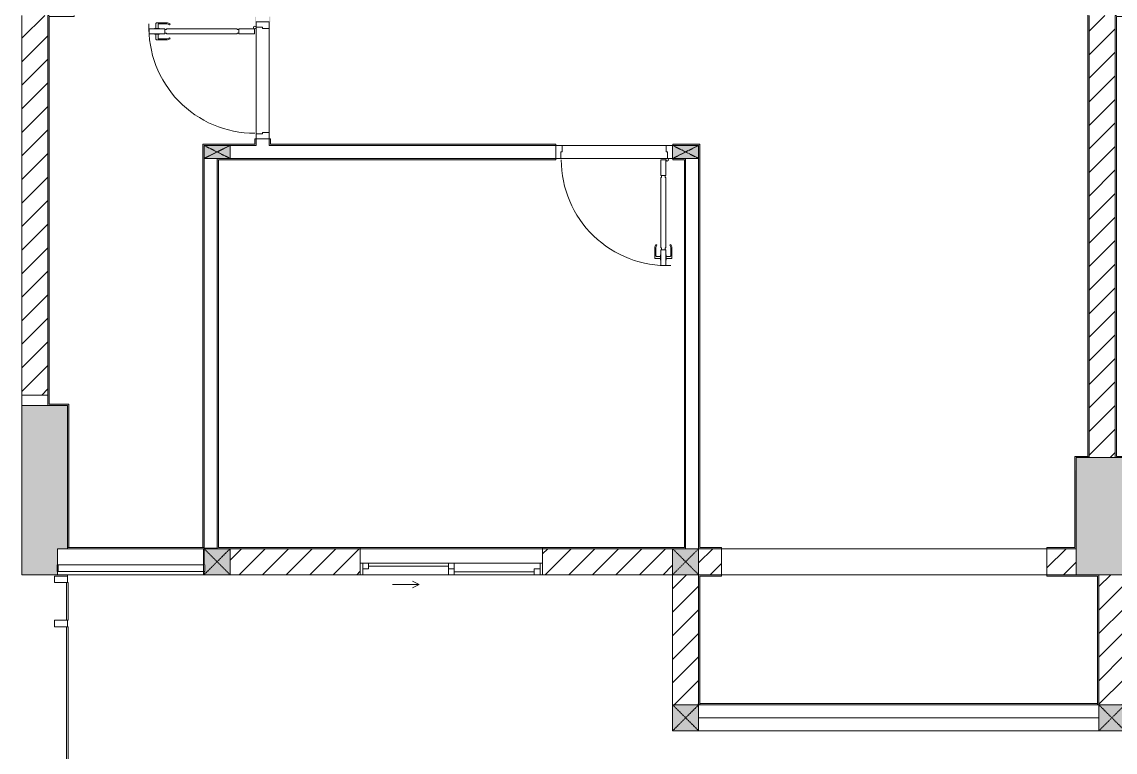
# Model space of a CAD drawing. Header units: millimetres. Extents: x 31499 to 223976, y 3719 to 80291.
# Drawn here: x 141074 to 149474, y 23173 to 28787 of the extents above; entities that cross this region are included whole.
import ezdxf

# ---------------------------------------------------------------- set-up
doc = ezdxf.new("R2010")
doc.units = ezdxf.units.MM
doc.linetypes.add('IMPORT-Dash _2_', pattern=[6, 3, -3])
for name, color, linetype, lineweight in [('A-DETL-GENF-7', 170, 'Continuous', 9), ('A-DOOR-2', 170, 'Continuous', 9), ('A-FLOR-1', 170, 'Continuous', 9), ('A-FLOR-HRAL-6', 170, 'Continuous', 9), ('A-GLAZ-5', 170, 'Continuous', 9), ('A-GLAZ-CURT-3', 170, 'Continuous', 9), ('A-GLAZ-CWMG-1', 170, 'Continuous', 9), ('A-WALL-1', 170, 'Continuous', 9), ('A-WALL-PATT-3', 170, 'Continuous', 9), ('A_1404_dwg-1', 170, 'Continuous', 9), ('I-WALL', 170, 'Continuous', 9), ('I-WALL-1', 170, 'Continuous', 9), ('S-COLS-1', 170, 'Continuous', 9), ('S-COLS-12', 170, 'IMPORT-Dash _2_', 9), ('S-COLS-2', 170, 'Continuous', 9), ('S-COLS-4', 170, 'Continuous', 9), ('S-COLS-HDLN-1', 170, 'IMPORT-Dash _2_', 9)]:
    doc.layers.add(name, color=color, linetype=linetype, lineweight=lineweight)
pattern_1 = [(45, (0, 0), (-90.50967, 90.50967), [])]

# ---------------------------------------------------------------- blocks, each defined once
blk = doc.blocks.new('A_1404_dwg_NCV_TKTC_KET CAU_rvt-1-TKTC_MB HOÀN THIỆN SÀN TẦNG 3-4-4819833-KeyPlan-CH2A_Tầng 3 - Tầng 8')
at = {"layer": 'S-COLS-1'}
for points in [[(44727.6, 24536.9), (44722.6, 24561.9), (44727.6, 24736.9), (44802.6, 24736.9), (44802.6, 25836.9), (44452.6, 25836.9), (44452.6, 24536.9), (44722.6, 24536.9)], [(52927.6, 24536.9), (52922.6, 24561.9), (52927.6, 24736.9), (52952.6, 24736.9), (52952.6, 25436.9), (52552.6, 25436.9), (52552.6, 24536.9), (52922.6, 24536.9)]]:
    blk.add_hatch(color=256, dxfattribs=at).paths.add_polyline_path(points)
at = {"layer": 'A-FLOR-1'}
for p, q in [((45853.6, 24741.9), (45853.6, 24736.9)), ((49652.6, 23336.9), (52727.6, 23336.9))]:
    blk.add_line(p, q, dxfattribs=at)
at = {"layer": 'A-FLOR-1', "flags": 128}
blk.add_lwpolyline([(44802.6, 24535.3), (45853.6, 24535.3), (49452.6, 24535.3)], dxfattribs=at)
at = {"layer": 'S-COLS-2'}
for p, q in [((52852.6, 25436.9), (52652.6, 25436.9)), ((52552.6, 24736.9), (52552.6, 24536.9)), ((52727.6, 24536.9), (52927.6, 24536.9))]:
    blk.add_line(p, q, dxfattribs=at)
at = {"layer": 'S-COLS-2', "flags": 128}
blk.add_lwpolyline([(44652.6, 25836.9), (44452.6, 25836.9), (44452.6, 24536.9), (44727.6, 24536.9)], dxfattribs=at)
blk = doc.blocks.new('A_1404_dwg_DOOR_CW_01 CANH MO-PANEL KINH - DIW_01-900x2200-CỬA GỖ VÂN LAMINATE-V58-TKTC_MB HOÀN THIỆN SÀN TẦNG 3-4-4819849-KeyPlan-CH2A_Tầng 3 - Tầng 8')
at = {"layer": 'A-DETL-GENF-7'}
for p, q in [((109882.1, 56930.3), (109882.1, 56969.3)), ((109965.6, 56973.3), (109886.1, 56973.3)), ((109899.1, 56930.3), (109899.1, 56961.3)), ((109903.1, 56965.3), (109965.6, 56965.3)), ((109991.4, 56965.2), (109986.8, 56958.6)), ((109882.1, 56886.3), (109882.1, 56847.3)), ((109899.1, 56886.3), (109899.1, 56855.3)), ((109965.6, 56843.3), (109886.1, 56843.3)), ((109903.1, 56851.3), (109965.6, 56851.3)), ((109991.4, 56851.4), (109986.8, 56858))]:
    blk.add_line(p, q, dxfattribs=at)
at = {"layer": 'A-DETL-GENF-7', "flags": 128}
for points in [[(109830.6, 56888.3), (109830.6, 56928.3), (109950.6, 56928.3), (109950.6, 56888.3)], [(109910.3, 56930.3), (109910.3, 56928.3), (109870.8, 56928.3), (109870.8, 56930.3)], [(109910.3, 56886.3), (109910.3, 56888.3), (109870.8, 56888.3), (109870.8, 56886.3)], [(110506.6, 56922.3), (110506.6, 56928.3), (109964.6, 56928.3), (109964.6, 56922.3), (109950.6, 56922.3), (109950.6, 56894.3), (109964.6, 56894.3), (109964.6, 56888.3), (110506.6, 56888.3), (110506.6, 56894.3), (110520.6, 56894.3), (110520.6, 56922.3)], [(110520.6, 56928.3), (110520.6, 56888.3), (110640.6, 56888.3), (110640.6, 56928.3)]]:
    blk.add_lwpolyline(points, close=True, dxfattribs=at)
at = {"layer": 'A-DETL-GENF-7'}
blk.add_circle((110642.6, 56878.3), 10, dxfattribs=at)
for centre, radius, start, end in [((110642.6, 56878.3), 814, 90, 182), ((109886.1, 56969.3), 4, 90, 180), ((109903.1, 56961.3), 4, 90, 180), ((109965.6, 56928.3), 45, 55, 90), ((109965.6, 56928.3), 37, 55, 90), ((109886.1, 56847.3), 4, 180, 270), ((109903.1, 56855.3), 4, 180, 270), ((109965.6, 56888.3), 37, 270, 305), ((109965.6, 56888.3), 45, 270, 305)]:
    blk.add_arc(centre, radius, start, end, dxfattribs=at)
at = {"layer": 'A-DOOR-2'}
blk.add_line((110652.6, 56878.3), (110652.6, 56903.3), dxfattribs=at)
at = {"layer": 'A-DOOR-2', "flags": 128}
blk.add_lwpolyline([(110752.6, 57685.3), (110752.6, 57735.3), (110652.6, 57735.3), (110652.6, 57695.3), (110702.6, 57695.3), (110702.6, 57685.3)], close=True, dxfattribs=at)
blk.add_lwpolyline([(110752.6, 56836.9), (110752.6, 56885.3), (110702.6, 56885.3), (110702.6, 56875.3), (110652.6, 56875.3), (110652.6, 56836.9)], dxfattribs=at)
blk = doc.blocks.new('A_1404_dwg_Railing - 50 x 10mm-901205-TKTC_MB HOÀN THIỆN SÀN TẦNG 3-4-4819861-KeyPlan-CH2A_Tầng 3 - Tầng 8')
at = {"layer": 'A-FLOR-HRAL-6', "flags": 128}
blk.add_lwpolyline([(107527.5, 61566.9), (107477.5, 61566.9), (107477.5, 61556.9), (107527.5, 61556.9)], close=True, dxfattribs=at)
blk = doc.blocks.new('A_1404_dwg_Railing - 50 x 10mm-901205-TKTC_MB HOÀN THIỆN SÀN TẦNG 3-4-V109-KeyPlan-CH2A_Tầng 3 - Tầng 8')
at = {"layer": 'A-FLOR-HRAL-6'}
blk.add_line((62257.6, 24561.9), (62257.6, 24611.9), dxfattribs=at)
at = {"layer": 'A-FLOR-HRAL-6', "flags": 128}
blk.add_lwpolyline([(62247.6, 24611.9), (62247.6, 24561.9), (62257.6, 24561.9)], dxfattribs=at)
blk = doc.blocks.new('A_1404_dwg_Railing - Railing-1000870-TKTC_MB HOÀN THIỆN SÀN TẦNG 3-4-4819937-KeyPlan-CH2A_Tầng 3 - Tầng 8')
at = {"layer": 'A-FLOR-HRAL-6'}
for p, q in [((45847.6, 24611.9), (44732.6, 24611.9)), ((44732.6, 24561.9), (45847.6, 24561.9))]:
    blk.add_line(p, q, dxfattribs=at)
at = {"rotation": 90.00000000000641}
blk.add_blockref('A_1404_dwg_Railing - 50 x 10mm-901205-TKTC_MB HOÀN THIỆN SÀN TẦNG 3-4-4819861-KeyPlan-CH2A_Tầng 3 - Tầng 8', (106289.5, -82915.6), dxfattribs=at)
blk.add_blockref('A_1404_dwg_Railing - 50 x 10mm-901205-TKTC_MB HOÀN THIỆN SÀN TẦNG 3-4-V109-KeyPlan-CH2A_Tầng 3 - Tầng 8', (-16400, 0))
blk = doc.blocks.new('A_1404_dwg_G1_SOF - BO TRU - 100x200-745959-TKTC_MB HOÀN THIỆN SÀN TẦNG 3-4-4819847-KeyPlan-CH2A_Tầng 3 - Tầng 8')
at = {"layer": 'S-COLS-1'}
blk.add_hatch(color=256, dxfattribs=at).paths.add_polyline_path([(111052.6, 40036.9), (111052.6, 40236.9), (110952.6, 40236.9), (110952.6, 40036.9)])
at = {"layer": 'S-COLS-1', "flags": 128}
blk.add_lwpolyline([(110952.6, 40036.9), (111052.6, 40036.9), (111052.6, 40236.9), (110952.6, 40236.9)], close=True, dxfattribs=at)
at = {"layer": 'S-COLS-HDLN-1'}
for p, q in [((110952.6, 40036.9), (111052.6, 40236.9)), ((111052.6, 40036.9), (110952.6, 40236.9))]:
    blk.add_line(p, q, dxfattribs=at)
blk = doc.blocks.new('A_1404_dwg_DOOR_CW_01 CANH MO-PANEL KINH - DIG_01-900x2200-CỬA NHÔM KÍNH-901215-TKTC_MB HOÀN THIỆN SÀN TẦNG 3-4-4819898-KeyPlan-CH2A_Tầng 3 - Tầng 8')
at = {"layer": 'A-DETL-GENF-7'}
for p, q in [((37864.6, 68823.9), (37864.6, 68903.4)), ((37907.6, 68907.4), (37868.6, 68907.4)), ((37872.6, 68886.4), (37872.6, 68823.9)), ((37907.6, 68890.4), (37876.6, 68890.4)), ((37951.6, 68907.4), (37990.6, 68907.4)), ((37951.6, 68890.4), (37982.6, 68890.4)), ((37986.6, 68886.4), (37986.6, 68823.9)), ((37994.6, 68823.9), (37994.6, 68903.4)), ((37872.7, 68798.1), (37879.3, 68802.7)), ((37986.4, 68798.1), (37979.9, 68802.7))]:
    blk.add_line(p, q, dxfattribs=at)
at = {"layer": 'A-DETL-GENF-7', "flags": 128}
for points in [[(37907.6, 68879.2), (37909.6, 68879.2), (37909.6, 68918.7), (37907.6, 68918.7)], [(37949.6, 68958.9), (37909.6, 68958.9), (37909.6, 68838.9), (37949.6, 68838.9)], [(37951.6, 68879.2), (37949.6, 68879.2), (37949.6, 68918.7), (37951.6, 68918.7)], [(37915.6, 68282.9), (37909.6, 68282.9), (37909.6, 68824.9), (37915.6, 68824.9), (37915.6, 68838.9), (37943.6, 68838.9), (37943.6, 68824.9), (37949.6, 68824.9), (37949.6, 68282.9), (37943.6, 68282.9), (37943.6, 68268.9), (37915.6, 68268.9)], [(37909.6, 68268.9), (37949.6, 68268.9), (37949.6, 68148.9), (37909.6, 68148.9)]]:
    blk.add_lwpolyline(points, close=True, dxfattribs=at)
at = {"layer": 'A-DETL-GENF-7'}
blk.add_circle((37959.6, 68146.9), 10, dxfattribs=at)
for centre, radius, start, end in [((37959.6, 68146.9), 814, 88, 180), ((37868.6, 68903.4), 4, 90, 180), ((37876.6, 68886.4), 4, 90, 180), ((37982.6, 68886.4), 4, 0, 90), ((37990.6, 68903.4), 4, 0, 90), ((37909.6, 68823.9), 45, 180, 215), ((37909.6, 68823.9), 37, 180, 215), ((37949.6, 68823.9), 37, 325, 0), ((37949.6, 68823.9), 45, 325, 0)]:
    blk.add_arc(centre, radius, start, end, dxfattribs=at)
at = {"layer": 'A-DOOR-2'}
blk.add_line((37959.6, 68136.9), (37934.6, 68136.9), dxfattribs=at)
at = {"layer": 'A-DOOR-2', "flags": 128}
for points in [[(37102.6, 68036.9), (37102.6, 68136.9), (37142.6, 68136.9), (37142.6, 68086.9), (37152.6, 68086.9), (37152.6, 68036.9)], [(37952.6, 68036.9), (37952.6, 68086.9), (37962.6, 68086.9), (37962.6, 68136.9), (38002.6, 68136.9), (38002.6, 68036.9)]]:
    blk.add_lwpolyline(points, close=True, dxfattribs=at)
blk = doc.blocks.new('A_1404_dwg_NCV_TKTC_TANG 3 - 4_rvt-1-TKTC_MB HOÀN THIỆN SÀN TẦNG 3-4-4819943-KeyPlan-CH2A_Tầng 3 - Tầng 8')
at = {"layer": 'A-WALL-PATT-3'}
for points in [[(52642.6, 25446.9), (52652.6, 25446.9), (52652.6, 32236.9), (52642.6, 32236.9), (52642.6, 28836.9)], [(44652.6, 25836.9), (44662.6, 25836.9), (44662.6, 28836.9), (44652.6, 28836.9), (44652.6, 25846.9)], [(45842.6, 24746.9), (45852.6, 24746.9), (45852.6, 27846.9), (45842.6, 27846.9), (45842.6, 25214.6)], [(46052.6, 27836.9), (46242.6, 27836.9), (46242.6, 27846.9), (45852.6, 27846.9), (45852.6, 27836.9)], [(49652.6, 24736.9), (49662.6, 24736.9), (49662.6, 27836.9), (49652.6, 27836.9), (49652.6, 24746.9)], [(45952.6, 24736.9), (45962.6, 24736.9), (45962.6, 27736.9), (45952.6, 27736.9), (45952.6, 24746.9)], [(49542.6, 24746.9), (49552.6, 24746.9), (49552.6, 27736.9), (49542.6, 27736.9), (49542.6, 25214.6)], [(44802.6, 25836.9), (44812.6, 25836.9), (44812.6, 25846.9), (44662.6, 25846.9), (44662.6, 25836.9), (44727.6, 25836.9)], [(44812.6, 24746.9), (44812.6, 25836.9), (44802.6, 25836.9), (44802.6, 24746.9)], [(52552.6, 24746.9), (52547.2, 25446.9), (52542.6, 25446.9), (52542.6, 24746.9)], [(52642.6, 25436.9), (52652.6, 25436.9), (52652.6, 25446.9), (52552.6, 25446.9), (52552.6, 25436.9)], [(49652.6, 23536.9), (49662.6, 23536.9), (49662.6, 24536.9), (49652.6, 24536.9), (49652.6, 24526.9)], [(52727.6, 23536.9), (52727.6, 24526.9), (52717.6, 24526.9), (52717.6, 23536.9)]]:
    blk.add_hatch(color=256, dxfattribs=at).paths.add_polyline_path(points)
h = blk.add_hatch(color=256, dxfattribs=at)
h.paths.add_polyline_path([(46242.6, 27836.9), (46252.6, 27836.9), (46252.6, 27886.9), (46242.6, 27886.9), (46242.6, 27846.9)])
h.paths.add_polyline_path([(46252.6, 28786.9), (46252.6, 28826.9), (46242.6, 28823.3), (46242.6, 28786.9)])
h = blk.add_hatch(color=256, dxfattribs=at)
h.paths.add_polyline_path([(46352.6, 27846.9), (46362.6, 27846.9), (46362.6, 27886.9), (46352.6, 27886.9)])
h.paths.add_polyline_path([(46352.6, 28786.9), (46362.6, 28786.9), (46362.6, 28826.9), (46352.6, 28826.9)])
h = blk.add_hatch(color=256, dxfattribs=at)
h.paths.add_polyline_path([(49662.6, 27836.9), (49662.6, 27846.9), (49454.2, 27846.9), (49454.2, 27836.9), (49652.6, 27836.9)])
h.paths.add_polyline_path([(46352.6, 27836.9), (48554.2, 27836.9), (48554.2, 27846.9), (46352.6, 27846.9)])
h = blk.add_hatch(color=256, dxfattribs=at)
h.paths.add_polyline_path([(48554.2, 27726.9), (48554.2, 27736.9), (45962.6, 27736.9), (45962.6, 27726.9), (47854.2, 27726.9)])
h.paths.add_polyline_path([(49454.2, 27726.9), (49542.6, 27726.9), (49542.6, 27736.9), (49454.2, 27736.9)])
h = blk.add_hatch(color=256, dxfattribs=at)
h.paths.add_polyline_path([(49452.6, 24736.9), (49552.6, 24736.9), (49552.6, 24746.9), (48452.6, 24746.9), (48452.6, 24736.9)])
h.paths.add_polyline_path([(47052.6, 24736.9), (47052.6, 24746.9), (45962.6, 24746.9), (45962.6, 24736.9), (46052.6, 24736.9)])
h = blk.add_hatch(color=256, dxfattribs=at)
h.paths.add_polyline_path([(52552.6, 24736.9), (52552.6, 24746.9), (52327.6, 24746.9), (52327.6, 24736.9), (52542.6, 24736.9)])
h.paths.add_polyline_path([(49827.6, 24736.9), (49827.6, 24746.9), (49662.6, 24746.9), (49662.6, 24736.9)])
h = blk.add_hatch(color=256, dxfattribs=at)
h.paths.add_polyline_path([(52717.6, 24526.9), (52727.6, 24526.9), (52727.6, 24536.9), (52327.6, 24536.9), (52327.6, 24526.9), (52552.6, 24526.9)])
h.paths.add_polyline_path([(49827.6, 24526.9), (49827.6, 24536.9), (49662.6, 24536.9), (49662.6, 24526.9)])
at = {"layer": 'A-FLOR-1'}
for p, q in [((46252.6, 28746.9), (46252.6, 27926.9)), ((49827.6, 24736.9), (52327.6, 24736.9))]:
    blk.add_line(p, q, dxfattribs=at)
at = {"layer": 'A-FLOR-1', "flags": 128}
for points in [[(46352.6, 28736.9), (46352.6, 27936.9)], [(48604.2, 27836.9), (49404.2, 27836.9)], [(49414.2, 27736.9), (48594.2, 27736.9)], [(49827.6, 24536.9), (52327.6, 24536.9), (52327.6, 24736.9), (49827.6, 24736.9)]]:
    blk.add_lwpolyline(points, close=True, dxfattribs=at)
at = {"layer": 'A-WALL-1'}
for p, q in [((46252.6, 27926.9), (46252.6, 28746.9)), ((46352.6, 28736.9), (46352.6, 27936.9)), ((46252.6, 27836.9), (46052.6, 27836.9)), ((46352.6, 27886.9), (46252.6, 27886.9)), ((46252.6, 27886.9), (46252.6, 27836.9)), ((46352.6, 27846.9), (46352.6, 27886.9)), ((46352.6, 27836.9), (46352.6, 27846.9)), ((48554.2, 27836.9), (46352.6, 27836.9)), ((48554.2, 27736.9), (48554.2, 27836.9)), ((48604.2, 27836.9), (49404.2, 27836.9)), ((46052.6, 27736.9), (48554.2, 27736.9)), ((49414.2, 27736.9), (48594.2, 27736.9)), ((49552.6, 27736.9), (49552.6, 24736.9)), ((49652.6, 24736.9), (49652.6, 27736.9)), ((49552.6, 24736.9), (49652.6, 24736.9))]:
    blk.add_line(p, q, dxfattribs=at)
at = {"layer": 'A-WALL-1', "flags": 128}
for points in [[(45852.6, 27736.9), (45852.6, 24741.9), (45952.6, 24741.9), (45952.6, 27736.9)], [(44727.6, 24611.9), (44727.6, 24736.9), (45847.6, 24736.9), (45847.6, 24611.9)], [(45847.6, 24561.9), (45847.6, 24536.9), (44727.6, 24536.9), (44727.6, 24561.9)]]:
    blk.add_lwpolyline(points, dxfattribs=at)
at = {"layer": 'I-WALL'}
for p, q in [((46252.6, 27836.9), (46252.6, 27886.9)), ((46352.6, 27886.9), (46352.6, 27846.9)), ((46352.6, 27836.9), (48554.2, 27836.9)), ((48554.2, 27736.9), (46052.6, 27736.9)), ((44802.6, 24746.9), (44802.6, 24736.9)), ((44812.6, 24746.9), (45842.6, 24746.9)), ((47052.6, 24746.9), (48452.6, 24746.9)), ((48452.6, 24736.9), (47052.6, 24736.9)), ((49662.6, 23546.9), (52717.6, 23546.9)), ((52717.6, 23536.9), (49662.6, 23536.9))]:
    blk.add_line(p, q, dxfattribs=at)
at = {"layer": 'I-WALL', "flags": 128}
blk.add_lwpolyline([(45852.6, 24741.9), (45852.6, 24736.9), (45847.6, 24736.9)], dxfattribs=at)
at = {"layer": 'I-WALL-1'}
for p, q in [((46352.6, 27846.9), (46352.6, 27836.9)), ((45952.6, 27736.9), (45952.6, 24736.9)), ((49452.6, 24736.9), (49552.6, 24736.9))]:
    blk.add_line(p, q, dxfattribs=at)
at = {"layer": 'I-WALL-1', "flags": 128}
for points in [[(52567.6, 32236.9), (52567.6, 32226.9), (52642.6, 32226.9), (52642.6, 25446.9), (52552.6, 25446.9), (52542.6, 25446.9), (52542.6, 24746.9), (52327.6, 24746.9), (52327.6, 24736.9), (52552.6, 24736.9), (52552.6, 24746.9), (52552.6, 25436.9), (52652.6, 25436.9), (52652.6, 25446.9), (52652.6, 28836.9)], [(44662.6, 28836.9), (44652.6, 28836.9), (44652.6, 25836.9), (44662.6, 25836.9), (44802.6, 25836.9), (44802.6, 24746.9), (44812.6, 24746.9), (44812.6, 25836.9), (44812.6, 25846.9), (44662.6, 25846.9), (44662.6, 28826.9), (44854.6, 28826.9), (44854.6, 28836.9)], [(52862.6, 28836.9), (52852.6, 28836.9), (52852.6, 25436.9), (52862.6, 25436.9), (52952.6, 25436.9), (52952.6, 24746.9), (52962.6, 24746.9), (52962.6, 25436.9), (52962.6, 25446.9), (52862.6, 25446.9), (52862.6, 28826.9), (53054.6, 28826.9), (53054.6, 28836.9)], [(46252.6, 27886.9), (46242.6, 27886.9), (46242.6, 27846.9), (45852.6, 27846.9), (45842.6, 27846.9), (45842.6, 24746.9), (45852.6, 24746.9), (45852.6, 27736.9)], [(46052.6, 27836.9), (46242.6, 27836.9), (46252.6, 27836.9)], [(48554.2, 27836.9), (48554.2, 27846.9), (46362.6, 27846.9), (46362.6, 27886.9), (46352.6, 27886.9)], [(49652.6, 27736.9), (49652.6, 24736.9), (49662.6, 24736.9), (49827.6, 24736.9), (49827.6, 24746.9), (49662.6, 24746.9), (49662.6, 27836.9), (49662.6, 27846.9), (49454.2, 27846.9), (49454.2, 27836.9)], [(46052.6, 24736.9), (47052.6, 24736.9), (47052.6, 24746.9), (45962.6, 24746.9), (45962.6, 27726.9), (48554.2, 27726.9), (48554.2, 27736.9)], [(49454.2, 27736.9), (49454.2, 27726.9), (49542.6, 27726.9), (49542.6, 24746.9), (48452.6, 24746.9), (48452.6, 24736.9), (49452.6, 24736.9)], [(49552.6, 24736.9), (49552.6, 24746.9), (49552.6, 27736.9)], [(45952.6, 24736.9), (45962.6, 24736.9), (46052.6, 24736.9)]]:
    blk.add_lwpolyline(points, dxfattribs=at)
for points in [[(49662.6, 24536.9), (49652.6, 24536.9), (49652.6, 23536.9), (49662.6, 23536.9), (49662.6, 24526.9), (49827.6, 24526.9), (49827.6, 24536.9)], [(52727.6, 23536.9), (52727.6, 24526.9), (52727.6, 24536.9), (52327.6, 24536.9), (52327.6, 24526.9), (52717.6, 24526.9), (52717.6, 23536.9)]]:
    blk.add_lwpolyline(points, close=True, dxfattribs=at)
for name, p, rotation in [('A_1404_dwg_DOOR_CW_01 CANH MO-PANEL KINH - DIG_01-900x2200-CỬA NHÔM KÍNH-901215-TKTC_MB HOÀN THIỆN SÀN TẦNG 3-4-4819898-KeyPlan-CH2A_Tầng 3 - Tầng 8', (114389.5, -9215.6), 90), ('A_1404_dwg_G1_SOF - BO TRU - 100x200-745959-TKTC_MB HOÀN THIỆN SÀN TẦNG 3-4-4819847-KeyPlan-CH2A_Tầng 3 - Tầng 8', (5815.6, 138789.5), 270), ('A_1404_dwg_DOOR_CW_01 CANH MO-PANEL KINH - DIW_01-900x2200-CỬA GỖ VÂN LAMINATE-V58-TKTC_MB HOÀN THIỆN SÀN TẦNG 3-4-4819849-KeyPlan-CH2A_Tầng 3 - Tầng 8', (106289.5, -82915.6), 90), ('A_1404_dwg_G1_SOF - BO TRU - 100x200-745959-TKTC_MB HOÀN THIỆN SÀN TẦNG 3-4-4819847-KeyPlan-CH2A_Tầng 3 - Tầng 8', (9415.6, 138789.5), 270)]:
    blk.add_blockref(name, p, dxfattribs=dict(rotation=rotation))
blk.add_blockref('A_1404_dwg_Railing - Railing-1000870-TKTC_MB HOÀN THIỆN SÀN TẦNG 3-4-4819937-KeyPlan-CH2A_Tầng 3 - Tầng 8', (0, 0))
blk = doc.blocks.new('A_1404_dwg_1_FAMILY RVT - W01-WxH 1400x1400xmm-389822-TKTC_MB HOÀN THIỆN SÀN TẦNG 3-4-V116-KeyPlan-CH2A_Tầng 3 - Tầng 8')
at = {"layer": 'A-GLAZ-5'}
for p, q in [((53452.6, 67435.3), (53252.6, 67435.3)), ((53452.6, 67416.3), (53363.7, 67416.3)), ((53430.3, 67371.8), (53430.3, 66757.5)), ((53385.9, 66713.1), (53385.9, 66098.8)), ((53408.1, 66713.1), (53408.1, 66757.5)), ((53452.6, 66757.5), (53452.6, 66713.1)), ((53528.8, 66486.9), (53528.8, 66283.7)), ((53452.6, 66054.4), (53363.7, 66054.4))]:
    blk.add_line(p, q, dxfattribs=at)
at = {"layer": 'A-GLAZ-5', "flags": 128}
for points in [[(53252.6, 66035.3), (53452.6, 66035.3), (53452.6, 67435.3), (53452.6, 67371.8)], [(53363.7, 67435.3), (53363.7, 67416.3), (53363.7, 66757.5), (53363.7, 66713.1), (53363.7, 66098.8), (53363.7, 66035.3)], [(53363.7, 66757.5), (53452.6, 66757.5), (53452.6, 67371.8), (53408.1, 67371.8), (53408.1, 67416.3)], [(53363.7, 66713.1), (53452.6, 66713.1), (53452.6, 66054.4), (53452.6, 66035.3)], [(53554.2, 66436.1), (53528.8, 66486.9), (53503.4, 66436.1)], [(53408.1, 66054.4), (53408.1, 66098.8), (53363.7, 66098.8)]]:
    blk.add_lwpolyline(points, dxfattribs=at)
blk = doc.blocks.new('A_1404_dwg_System Panel - Glazed-1286806-TKTC_MB HOÀN THIỆN SÀN TẦNG 3-4-4819969-KeyPlan-CH2A_Tầng 3 - Tầng 8')
at = {"layer": 'A-GLAZ-CURT-3', "flags": 128}
blk.add_lwpolyline([(44808.6, 21786.9), (44808.6, 22936.9), (44796.6, 22936.9), (44796.6, 21786.9)], close=True, dxfattribs=at)
blk = doc.blocks.new('A_1404_dwg_System Panel - Glazed-4730598-TKTC_MB HOÀN THIỆN SÀN TẦNG 3-4-4819970-KeyPlan-CH2A_Tầng 3 - Tầng 8')
at = {"layer": 'A-GLAZ-CURT-3', "flags": 128}
blk.add_lwpolyline([(44808.6, 24186.9), (44808.6, 24476.9), (44796.6, 24476.9), (44796.6, 24186.9)], close=True, dxfattribs=at)
blk = doc.blocks.new('A_1404_dwg_Rectangular Mullion - 50 x 100mm-1286808-TKTC_MB HOÀN THIỆN SÀN TẦNG 3-4-4819971-KeyPlan-CH2A_Tầng 3 - Tầng 8')
at = {"layer": 'A-GLAZ-CWMG-1', "flags": 128}
blk.add_lwpolyline([(44802.6, 24476.9), (44802.6, 24526.9), (44702.6, 24526.9), (44702.6, 24476.9)], close=True, dxfattribs=at)
blk = doc.blocks.new('A_1404_dwg_Rectangular Mullion - 50 x 100mm-1286804-TKTC_MB HOÀN THIỆN SÀN TẦNG 3-4-4819972-KeyPlan-CH2A_Tầng 3 - Tầng 8')
at = {"layer": 'A-GLAZ-CWMG-1', "flags": 128}
blk.add_lwpolyline([(44802.6, 21736.9), (44802.6, 21786.9), (44702.6, 21786.9), (44702.6, 21736.9)], close=True, dxfattribs=at)
blk = doc.blocks.new('A_1404_dwg_G1_SOF - BO TRU - 200x200-V15-TKTC_MB HOÀN THIỆN SÀN TẦNG 3-4-4819994-KeyPlan-CH2A_Tầng 3 - Tầng 8')
at = {"layer": 'S-COLS-12'}
blk.add_hatch(color=256, dxfattribs=at).paths.add_polyline_path([(45962.6, 24536.9), (46052.6, 24536.9), (46052.6, 24736.9), (45852.6, 24736.9), (45857.6, 24536.9), (45952.6, 24536.9)])
at = {"layer": 'S-COLS-4', "flags": 128}
for points in [[(45952.6, 24736.9), (45852.6, 24736.9), (45852.6, 24611.9)], [(45852.6, 24561.9), (45852.6, 24536.9), (46052.6, 24536.9), (46052.6, 24736.9)]]:
    blk.add_lwpolyline(points, dxfattribs=at)
at = {"layer": 'S-COLS-HDLN-1'}
for p, q in [((46052.6, 24736.9), (45852.6, 24536.9)), ((45852.6, 24736.9), (46052.6, 24536.9))]:
    blk.add_line(p, q, dxfattribs=at)
blk = doc.blocks.new('A_1404_dwg_G1_SOF - BO TRU - 200x200-3054293-TKTC_MB HOÀN THIỆN SÀN TẦNG 3-4-4819986-KeyPlan-CH2A_Tầng 3 - Tầng 8')
at = {"layer": 'S-COLS-12'}
blk.add_hatch(color=256, dxfattribs=at).paths.add_polyline_path([(42402.6, 17236.9), (42402.6, 17436.9), (42202.6, 17436.9), (42202.6, 17236.9)])
at = {"layer": 'S-COLS-4', "flags": 128}
blk.add_lwpolyline([(42402.6, 17436.9), (42202.6, 17436.9), (42202.6, 17236.9), (42402.6, 17236.9)], close=True, dxfattribs=at)
at = {"layer": 'S-COLS-HDLN-1'}
for p, q in [((42402.6, 17436.9), (42202.6, 17236.9)), ((42202.6, 17436.9), (42402.6, 17236.9))]:
    blk.add_line(p, q, dxfattribs=at)
blk = doc.blocks.new('A_1404_dwg_G1_SOF - BO TRU - 200x200-V11-TKTC_MB HOÀN THIỆN SÀN TẦNG 3-4-4819990-KeyPlan-CH2A_Tầng 3 - Tầng 8')
at = {"layer": 'S-COLS-12'}
blk.add_hatch(color=256, dxfattribs=at).paths.add_polyline_path([(42052.6, 25436.9), (42052.6, 25636.9), (41852.6, 25636.9), (41852.6, 25437)])
at = {"layer": 'S-COLS-4', "flags": 128}
blk.add_lwpolyline([(41852.6, 25636.9), (41852.6, 25436.9), (42052.6, 25436.9), (42052.6, 25636.9)], dxfattribs=at)
at = {"layer": 'S-COLS-HDLN-1'}
for p, q in [((42052.6, 25636.9), (41852.6, 25436.9)), ((41852.6, 25636.9), (42052.6, 25436.9))]:
    blk.add_line(p, q, dxfattribs=at)
blk = doc.blocks.new('A_1404_dwg-4819832-KeyPlan-CH2A_Tầng 3 - Tầng 8')
at = {"layer": 'A-WALL-PATT-3'}
h = blk.add_hatch(dxfattribs=at)
h.set_pattern_fill('FP_31', color=256, style=0, pattern_type=2)
h.set_pattern_definition(pattern_1)
h.paths.add_polyline_path([(44652.6, 25918.4), (44652.6, 28836.9), (44452.6, 28836.9), (44452.6, 25918.4)])
h.paths.add_polyline_path([(44452.6, 29036.9), (44652.6, 29036.9), (44652.3, 32318.4), (44452.6, 32318.4), (44452.6, 29254.9)])
h = blk.add_hatch(dxfattribs=at)
h.set_pattern_fill('FP_31', color=256, style=0, pattern_type=2)
h.set_pattern_definition(pattern_1)
h.paths.add_polyline_path([(52652.6, 25436.9), (52852.6, 25436.9), (52852.6, 28836.9), (52652.6, 28836.9), (52652.6, 25446.9)])
h.paths.add_polyline_path([(52852.6, 29036.9), (52852.6, 32236.9), (52652.6, 32236.9), (52652.6, 29036.9)])
h = blk.add_hatch(dxfattribs=at)
h.set_pattern_fill('FP_31', color=256, style=0, pattern_type=2)
h.set_pattern_definition(pattern_1)
h.paths.add_polyline_path([(49452.6, 24536.9), (49452.6, 24736.9), (48452.6, 24736.9), (48452.6, 24536.9)])
h.paths.add_polyline_path([(47052.6, 24536.9), (47052.6, 24736.9), (46052.6, 24736.9), (46052.6, 24536.9)])
h = blk.add_hatch(dxfattribs=at)
h.set_pattern_fill('FP_31', color=256, style=0, pattern_type=2)
h.set_pattern_definition(pattern_1)
h.paths.add_polyline_path([(52552.6, 24536.9), (52552.6, 24736.9), (52327.6, 24736.9), (52327.6, 24536.9)])
h.paths.add_polyline_path([(49662.6, 24536.9), (49827.6, 24536.9), (49827.6, 24736.9), (49652.6, 24736.9), (49652.6, 24536.9)])
h = blk.add_hatch(dxfattribs=at)
h.set_pattern_fill('FP_31', color=256, style=0, pattern_type=2)
h.set_pattern_definition(pattern_1)
h.paths.add_polyline_path([(49652.6, 23536.9), (49652.6, 24536.9), (49452.6, 24536.9), (49452.6, 23536.9)])
h = blk.add_hatch(dxfattribs=at)
h.set_pattern_fill('FP_31', color=256, style=0, pattern_type=2)
h.set_pattern_definition(pattern_1)
h.paths.add_polyline_path([(52922.6, 23536.9), (52927.6, 23536.9), (52922.6, 24536.9), (52727.6, 24536.9), (52727.6, 23536.9)])
at = {"layer": 'A-FLOR-1'}
for p, q in [((44452.6, 25836.9), (44452.6, 25918.4)), ((44802.6, 24526.9), (44802.6, 24536.9))]:
    blk.add_line(p, q, dxfattribs=at)
at = {"layer": 'A-WALL-1'}
for p, q in [((52652.6, 25436.9), (52852.6, 25436.9)), ((52552.6, 24536.9), (52552.6, 24736.9)), ((46052.6, 24536.9), (47052.6, 24536.9)), ((52927.6, 24536.9), (52727.6, 24536.9)), ((49652.6, 23437.4), (52727.6, 23437.4)), ((52727.6, 23337.4), (49652.6, 23337.4))]:
    blk.add_line(p, q, dxfattribs=at)
at = {"layer": 'A-WALL-1', "flags": 128}
for points in [[(44452.6, 28836.9), (44452.6, 25918.4), (44652.6, 25918.4)], [(48452.6, 24536.9), (49452.6, 24536.9), (49452.6, 23536.9)]]:
    blk.add_lwpolyline(points, dxfattribs=at)
for name, p in [('A_1404_dwg_NCV_TKTC_KET CAU_rvt-1-TKTC_MB HOÀN THIỆN SÀN TẦNG 3-4-4819833-KeyPlan-CH2A_Tầng 3 - Tầng 8', (0, 0)), ('A_1404_dwg_NCV_TKTC_TANG 3 - 4_rvt-1-TKTC_MB HOÀN THIỆN SÀN TẦNG 3-4-4819943-KeyPlan-CH2A_Tầng 3 - Tầng 8', (0, 0)), ('A_1404_dwg_G1_SOF - BO TRU - 200x200-V15-TKTC_MB HOÀN THIỆN SÀN TẦNG 3-4-4819994-KeyPlan-CH2A_Tầng 3 - Tầng 8', (0, 0)), ('A_1404_dwg_G1_SOF - BO TRU - 200x200-V11-TKTC_MB HOÀN THIỆN SÀN TẦNG 3-4-4819990-KeyPlan-CH2A_Tầng 3 - Tầng 8', (7599.9, -900)), ('A_1404_dwg_Rectangular Mullion - 50 x 100mm-1286808-TKTC_MB HOÀN THIỆN SÀN TẦNG 3-4-4819971-KeyPlan-CH2A_Tầng 3 - Tầng 8', (0, 0)), ('A_1404_dwg_System Panel - Glazed-4730598-TKTC_MB HOÀN THIỆN SÀN TẦNG 3-4-4819970-KeyPlan-CH2A_Tầng 3 - Tầng 8', (0, 0)), ('A_1404_dwg_Rectangular Mullion - 50 x 100mm-1286804-TKTC_MB HOÀN THIỆN SÀN TẦNG 3-4-4819972-KeyPlan-CH2A_Tầng 3 - Tầng 8', (0, 2400)), ('A_1404_dwg_System Panel - Glazed-1286806-TKTC_MB HOÀN THIỆN SÀN TẦNG 3-4-4819969-KeyPlan-CH2A_Tầng 3 - Tầng 8', (0, 1200)), ('A_1404_dwg_G1_SOF - BO TRU - 200x200-3054293-TKTC_MB HOÀN THIỆN SÀN TẦNG 3-4-4819986-KeyPlan-CH2A_Tầng 3 - Tầng 8', (7250, 6100)), ('A_1404_dwg_G1_SOF - BO TRU - 200x200-3054293-TKTC_MB HOÀN THIỆN SÀN TẦNG 3-4-4819986-KeyPlan-CH2A_Tầng 3 - Tầng 8', (10525, 6100))]:
    blk.add_blockref(name, p)
at = {"rotation": 270.0000000000001}
blk.add_blockref('A_1404_dwg_1_FAMILY RVT - W01-WxH 1400x1400xmm-389822-TKTC_MB HOÀN THIỆN SÀN TẦNG 3-4-V116-KeyPlan-CH2A_Tầng 3 - Tầng 8', (-18982.7, 77989.5), dxfattribs=at)

msp = doc.modelspace()

# ---------------------------------------------------------------- block references
at = {"layer": 'A_1404_dwg-1'}
msp.add_blockref('A_1404_dwg-4819832-KeyPlan-CH2A_Tầng 3 - Tầng 8', (96621.6, 0), dxfattribs=at)

doc.saveas('drawing.dxf')
